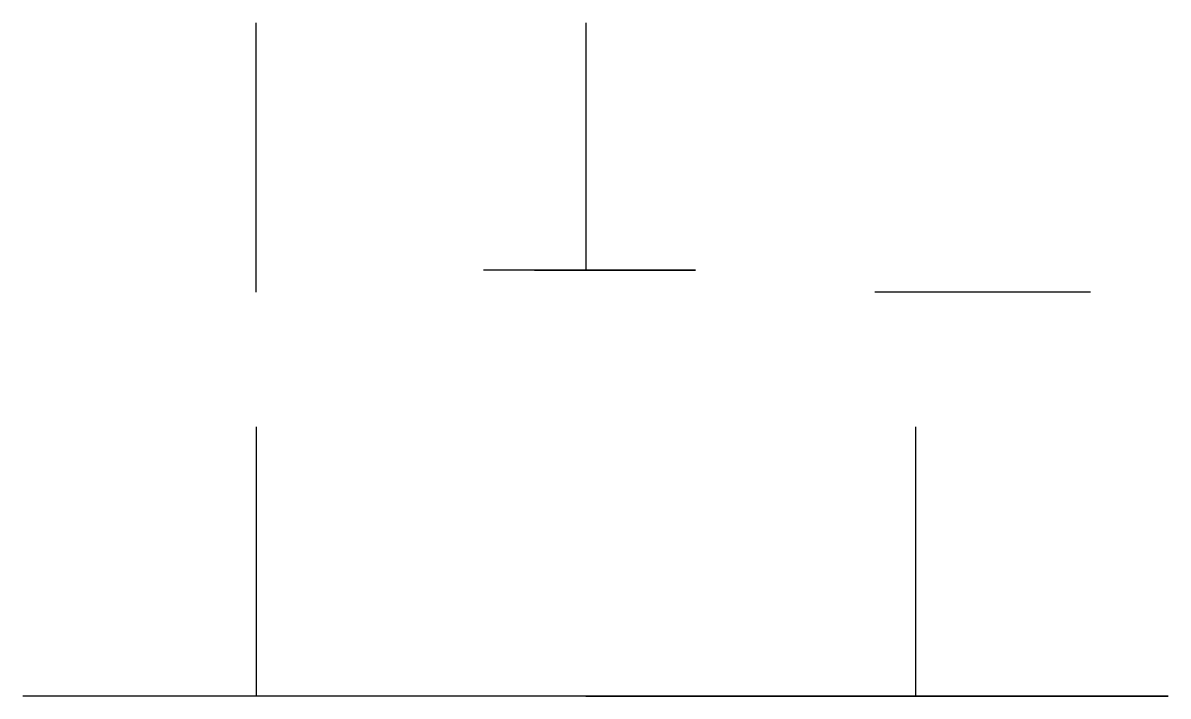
# Model space of a CAD drawing. Header units: inches. Extents: x 25.5 to 59.5, y -4.5 to 34.3.
# Drawn here: x 25.5 to 59.55, y -4.52 to 15.48 of the extents above; entities that cross this region are included whole.
import ezdxf

# ---------------------------------------------------------------- set-up
doc = ezdxf.new("R2010")
doc.units = ezdxf.units.IN
doc.header["$MEASUREMENT"] = 0

msp = doc.modelspace()

# ---------------------------------------------------------------- linework, layer by layer
for p, q in [((32.439, 7.479), (32.439, 15.479)), ((42.237, 15.479, 15.5), (42.237, 8.629, 15.5)), ((42.237, 8.629, 2.5), (42.237, 8.129, 2.5)), ((45.494, 8.129, 2.5), (39.196, 8.129, 2.5)), ((42.237, 8.129, 2.5), (45.494, 8.129, 2.5)), ((57.237, 7.479), (50.828, 7.479)), ((32.439, 3.479), (32.439, -4.521)), ((52.035, 3.479), (52.035, -4.521)), ((59.546, -4.521), (25.501, -4.521)), ((42.237, -4.521), (59.546, -4.521))]:
    msp.add_line(p, q)
for points, knots in [([(40.737, 8.129, 7.778), (40.715, 8.129, 7.672), (40.704, 8.129, 7.563), (40.707, 8.129, 7.34), (40.72, 8.129, 7.228), (40.794, 8.129, 6.907), (40.885, 8.129, 6.709), (41.143, 8.129, 6.346), (41.312, 8.129, 6.188), (41.507, 8.129, 6.065)], [-2.007146, -2.007146, -2.007146, -2.007146, -1.678632, -1.678632, -1.338047, -1.338047, -0.689906, -0.689906, 0, 0, 0, 0]), ([(40.737, 8.129, 7.778), (40.715, 8.129, 7.672), (40.704, 8.129, 7.563), (40.707, 8.129, 7.34), (40.72, 8.129, 7.228), (40.794, 8.129, 6.907), (40.885, 8.129, 6.709), (41.143, 8.129, 6.346), (41.312, 8.129, 6.188), (41.507, 8.129, 6.065)], [-2.007146, -2.007146, -2.007146, -2.007146, -1.678632, -1.678632, -1.338047, -1.338047, -0.689906, -0.689906, 0, 0, 0, 0]), ([(40.737, 8.129, 7.778), (40.715, 8.129, 7.672), (40.704, 8.129, 7.563), (40.707, 8.129, 7.34), (40.72, 8.129, 7.228), (40.794, 8.129, 6.907), (40.885, 8.129, 6.709), (41.143, 8.129, 6.346), (41.312, 8.129, 6.188), (41.507, 8.129, 6.065)], [-2.007146, -2.007146, -2.007146, -2.007146, -1.678632, -1.678632, -1.338047, -1.338047, -0.689906, -0.689906, 0, 0, 0, 0]), ([(40.737, 8.129, 7.778), (40.715, 8.129, 7.672), (40.704, 8.129, 7.563), (40.707, 8.129, 7.34), (40.72, 8.129, 7.228), (40.794, 8.129, 6.907), (40.885, 8.129, 6.709), (41.143, 8.129, 6.346), (41.312, 8.129, 6.188), (41.507, 8.129, 6.065)], [-2.007146, -2.007146, -2.007146, -2.007146, -1.678632, -1.678632, -1.338047, -1.338047, -0.689906, -0.689906, 0, 0, 0, 0]), ([(40.737, 8.129, 7.778), (40.715, 8.129, 7.672), (40.704, 8.129, 7.563), (40.707, 8.129, 7.34), (40.72, 8.129, 7.228), (40.794, 8.129, 6.907), (40.885, 8.129, 6.709), (41.143, 8.129, 6.346), (41.312, 8.129, 6.188), (41.507, 8.129, 6.065)], [-2.007146, -2.007146, -2.007146, -2.007146, -1.678632, -1.678632, -1.338047, -1.338047, -0.689906, -0.689906, 0, 0, 0, 0]), ([(40.737, 8.129, 7.778), (40.715, 8.129, 7.672), (40.704, 8.129, 7.563), (40.707, 8.129, 7.34), (40.72, 8.129, 7.228), (40.794, 8.129, 6.907), (40.885, 8.129, 6.709), (41.143, 8.129, 6.346), (41.312, 8.129, 6.188), (41.507, 8.129, 6.065)], [-2.007146, -2.007146, -2.007146, -2.007146, -1.678632, -1.678632, -1.338047, -1.338047, -0.689906, -0.689906, 0, 0, 0, 0]), ([(40.737, 8.129, 7.778), (40.715, 8.129, 7.672), (40.704, 8.129, 7.563), (40.707, 8.129, 7.34), (40.72, 8.129, 7.228), (40.794, 8.129, 6.907), (40.885, 8.129, 6.709), (41.143, 8.129, 6.346), (41.312, 8.129, 6.188), (41.507, 8.129, 6.065)], [-2.007146, -2.007146, -2.007146, -2.007146, -1.678632, -1.678632, -1.338047, -1.338047, -0.689906, -0.689906, 0, 0, 0, 0]), ([(40.737, 8.129, 7.778), (40.715, 8.129, 7.672), (40.704, 8.129, 7.563), (40.707, 8.129, 7.34), (40.72, 8.129, 7.228), (40.794, 8.129, 6.907), (40.885, 8.129, 6.709), (41.143, 8.129, 6.346), (41.312, 8.129, 6.188), (41.507, 8.129, 6.065)], [-2.007146, -2.007146, -2.007146, -2.007146, -1.678632, -1.678632, -1.338047, -1.338047, -0.689906, -0.689906, 0, 0, 0, 0]), ([(40.737, 8.129, 7.778), (40.715, 8.129, 7.672), (40.704, 8.129, 7.563), (40.707, 8.129, 7.34), (40.72, 8.129, 7.228), (40.794, 8.129, 6.907), (40.885, 8.129, 6.709), (41.143, 8.129, 6.346), (41.312, 8.129, 6.188), (41.507, 8.129, 6.065)], [-2.007146, -2.007146, -2.007146, -2.007146, -1.678632, -1.678632, -1.338047, -1.338047, -0.689906, -0.689906, 0, 0, 0, 0]), ([(40.737, 8.129, 7.778), (40.715, 8.129, 7.672), (40.704, 8.129, 7.563), (40.707, 8.129, 7.34), (40.72, 8.129, 7.228), (40.794, 8.129, 6.907), (40.885, 8.129, 6.709), (41.143, 8.129, 6.346), (41.312, 8.129, 6.188), (41.507, 8.129, 6.065)], [-2.007146, -2.007146, -2.007146, -2.007146, -1.678632, -1.678632, -1.338047, -1.338047, -0.689906, -0.689906, 0, 0, 0, 0]), ([(40.737, 8.129, 7.778), (40.715, 8.129, 7.672), (40.704, 8.129, 7.563), (40.707, 8.129, 7.34), (40.72, 8.129, 7.228), (40.794, 8.129, 6.907), (40.885, 8.129, 6.709), (41.143, 8.129, 6.346), (41.312, 8.129, 6.188), (41.507, 8.129, 6.065)], [-2.007146, -2.007146, -2.007146, -2.007146, -1.678632, -1.678632, -1.338047, -1.338047, -0.689906, -0.689906, 0, 0, 0, 0]), ([(40.737, 8.129, 7.778), (40.715, 8.129, 7.672), (40.704, 8.129, 7.563), (40.707, 8.129, 7.34), (40.72, 8.129, 7.228), (40.794, 8.129, 6.907), (40.885, 8.129, 6.709), (41.143, 8.129, 6.346), (41.312, 8.129, 6.188), (41.507, 8.129, 6.065)], [-2.007146, -2.007146, -2.007146, -2.007146, -1.678632, -1.678632, -1.338047, -1.338047, -0.689906, -0.689906, 0, 0, 0, 0]), ([(40.737, 8.129, 7.778), (40.715, 8.129, 7.672), (40.704, 8.129, 7.563), (40.707, 8.129, 7.34), (40.72, 8.129, 7.228), (40.794, 8.129, 6.907), (40.885, 8.129, 6.709), (41.143, 8.129, 6.346), (41.312, 8.129, 6.188), (41.507, 8.129, 6.065)], [-2.007146, -2.007146, -2.007146, -2.007146, -1.678632, -1.678632, -1.338047, -1.338047, -0.689906, -0.689906, 0, 0, 0, 0]), ([(40.737, 8.129, 7.778), (40.715, 8.129, 7.672), (40.704, 8.129, 7.563), (40.707, 8.129, 7.34), (40.72, 8.129, 7.228), (40.794, 8.129, 6.907), (40.885, 8.129, 6.709), (41.143, 8.129, 6.346), (41.312, 8.129, 6.188), (41.507, 8.129, 6.065)], [-2.007146, -2.007146, -2.007146, -2.007146, -1.678632, -1.678632, -1.338047, -1.338047, -0.689906, -0.689906, 0, 0, 0, 0]), ([(40.737, 8.129, 7.778), (40.715, 8.129, 7.672), (40.704, 8.129, 7.563), (40.707, 8.129, 7.34), (40.72, 8.129, 7.228), (40.794, 8.129, 6.907), (40.885, 8.129, 6.709), (41.143, 8.129, 6.346), (41.312, 8.129, 6.188), (41.507, 8.129, 6.065)], [-2.007146, -2.007146, -2.007146, -2.007146, -1.678632, -1.678632, -1.338047, -1.338047, -0.689906, -0.689906, 0, 0, 0, 0]), ([(40.737, 8.129, 7.778), (40.715, 8.129, 7.672), (40.704, 8.129, 7.563), (40.707, 8.129, 7.34), (40.72, 8.129, 7.228), (40.794, 8.129, 6.907), (40.885, 8.129, 6.709), (41.143, 8.129, 6.346), (41.312, 8.129, 6.188), (41.507, 8.129, 6.065)], [-2.007146, -2.007146, -2.007146, -2.007146, -1.678632, -1.678632, -1.338047, -1.338047, -0.689906, -0.689906, 0, 0, 0, 0]), ([(40.737, 8.129, 7.778), (40.715, 8.129, 7.672), (40.704, 8.129, 7.563), (40.707, 8.129, 7.34), (40.72, 8.129, 7.228), (40.794, 8.129, 6.907), (40.885, 8.129, 6.709), (41.143, 8.129, 6.346), (41.312, 8.129, 6.188), (41.507, 8.129, 6.065)], [-2.007146, -2.007146, -2.007146, -2.007146, -1.678632, -1.678632, -1.338047, -1.338047, -0.689906, -0.689906, 0, 0, 0, 0]), ([(40.737, 8.129, 7.778), (40.715, 8.129, 7.672), (40.704, 8.129, 7.563), (40.707, 8.129, 7.34), (40.72, 8.129, 7.228), (40.794, 8.129, 6.907), (40.885, 8.129, 6.709), (41.143, 8.129, 6.346), (41.312, 8.129, 6.188), (41.507, 8.129, 6.065)], [-2.007146, -2.007146, -2.007146, -2.007146, -1.678632, -1.678632, -1.338047, -1.338047, -0.689906, -0.689906, 0, 0, 0, 0]), ([(40.737, 8.129, 7.778), (40.715, 8.129, 7.672), (40.704, 8.129, 7.563), (40.707, 8.129, 7.34), (40.72, 8.129, 7.228), (40.794, 8.129, 6.907), (40.885, 8.129, 6.709), (41.143, 8.129, 6.346), (41.312, 8.129, 6.188), (41.507, 8.129, 6.065)], [-2.007146, -2.007146, -2.007146, -2.007146, -1.678632, -1.678632, -1.338047, -1.338047, -0.689906, -0.689906, 0, 0, 0, 0]), ([(40.737, 8.129, 7.778), (40.715, 8.129, 7.672), (40.704, 8.129, 7.563), (40.707, 8.129, 7.34), (40.72, 8.129, 7.228), (40.794, 8.129, 6.907), (40.885, 8.129, 6.709), (41.143, 8.129, 6.346), (41.312, 8.129, 6.188), (41.507, 8.129, 6.065)], [-2.007146, -2.007146, -2.007146, -2.007146, -1.678632, -1.678632, -1.338047, -1.338047, -0.689906, -0.689906, 0, 0, 0, 0]), ([(40.737, 8.129, 7.778), (40.715, 8.129, 7.672), (40.704, 8.129, 7.563), (40.707, 8.129, 7.34), (40.72, 8.129, 7.228), (40.794, 8.129, 6.907), (40.885, 8.129, 6.709), (41.143, 8.129, 6.346), (41.312, 8.129, 6.188), (41.507, 8.129, 6.065)], [-2.007146, -2.007146, -2.007146, -2.007146, -1.678632, -1.678632, -1.338047, -1.338047, -0.689906, -0.689906, 0, 0, 0, 0]), ([(40.737, 8.129, 7.778), (40.715, 8.129, 7.672), (40.704, 8.129, 7.563), (40.707, 8.129, 7.34), (40.72, 8.129, 7.228), (40.794, 8.129, 6.907), (40.885, 8.129, 6.709), (41.143, 8.129, 6.346), (41.312, 8.129, 6.188), (41.507, 8.129, 6.065)], [-2.007146, -2.007146, -2.007146, -2.007146, -1.678632, -1.678632, -1.338047, -1.338047, -0.689906, -0.689906, 0, 0, 0, 0]), ([(40.737, 8.129, 7.778), (40.715, 8.129, 7.672), (40.704, 8.129, 7.563), (40.707, 8.129, 7.34), (40.72, 8.129, 7.228), (40.794, 8.129, 6.907), (40.885, 8.129, 6.709), (41.143, 8.129, 6.346), (41.312, 8.129, 6.188), (41.507, 8.129, 6.065)], [-2.007146, -2.007146, -2.007146, -2.007146, -1.678632, -1.678632, -1.338047, -1.338047, -0.689906, -0.689906, 0, 0, 0, 0]), ([(40.737, 8.129, 7.778), (40.715, 8.129, 7.672), (40.704, 8.129, 7.563), (40.707, 8.129, 7.34), (40.72, 8.129, 7.228), (40.794, 8.129, 6.907), (40.885, 8.129, 6.709), (41.143, 8.129, 6.346), (41.312, 8.129, 6.188), (41.507, 8.129, 6.065)], [-2.007146, -2.007146, -2.007146, -2.007146, -1.678632, -1.678632, -1.338047, -1.338047, -0.689906, -0.689906, 0, 0, 0, 0]), ([(40.737, 8.129, 7.778), (40.715, 8.129, 7.672), (40.704, 8.129, 7.563), (40.707, 8.129, 7.34), (40.72, 8.129, 7.228), (40.794, 8.129, 6.907), (40.885, 8.129, 6.709), (41.143, 8.129, 6.346), (41.312, 8.129, 6.188), (41.507, 8.129, 6.065)], [-2.007146, -2.007146, -2.007146, -2.007146, -1.678632, -1.678632, -1.338047, -1.338047, -0.689906, -0.689906, 0, 0, 0, 0]), ([(40.737, 8.129, 7.778), (40.715, 8.129, 7.672), (40.704, 8.129, 7.563), (40.707, 8.129, 7.34), (40.72, 8.129, 7.228), (40.794, 8.129, 6.907), (40.885, 8.129, 6.709), (41.143, 8.129, 6.346), (41.312, 8.129, 6.188), (41.507, 8.129, 6.065)], [-2.007146, -2.007146, -2.007146, -2.007146, -1.678632, -1.678632, -1.338047, -1.338047, -0.689906, -0.689906, 0, 0, 0, 0]), ([(40.737, 8.129, 7.778), (40.715, 8.129, 7.672), (40.704, 8.129, 7.563), (40.707, 8.129, 7.34), (40.72, 8.129, 7.228), (40.794, 8.129, 6.907), (40.885, 8.129, 6.709), (41.143, 8.129, 6.346), (41.312, 8.129, 6.188), (41.507, 8.129, 6.065)], [-2.007146, -2.007146, -2.007146, -2.007146, -1.678632, -1.678632, -1.338047, -1.338047, -0.689906, -0.689906, 0, 0, 0, 0]), ([(40.737, 8.129, 7.778), (40.715, 8.129, 7.672), (40.704, 8.129, 7.563), (40.707, 8.129, 7.34), (40.72, 8.129, 7.228), (40.794, 8.129, 6.907), (40.885, 8.129, 6.709), (41.143, 8.129, 6.346), (41.312, 8.129, 6.188), (41.507, 8.129, 6.065)], [-2.007146, -2.007146, -2.007146, -2.007146, -1.678632, -1.678632, -1.338047, -1.338047, -0.689906, -0.689906, 0, 0, 0, 0]), ([(40.737, 8.129, 7.778), (40.715, 8.129, 7.672), (40.704, 8.129, 7.563), (40.707, 8.129, 7.34), (40.72, 8.129, 7.228), (40.794, 8.129, 6.907), (40.885, 8.129, 6.709), (41.143, 8.129, 6.346), (41.312, 8.129, 6.188), (41.507, 8.129, 6.065)], [-2.007146, -2.007146, -2.007146, -2.007146, -1.678632, -1.678632, -1.338047, -1.338047, -0.689906, -0.689906, 0, 0, 0, 0]), ([(40.737, 8.129, 7.778), (40.715, 8.129, 7.672), (40.704, 8.129, 7.563), (40.707, 8.129, 7.34), (40.72, 8.129, 7.228), (40.794, 8.129, 6.907), (40.885, 8.129, 6.709), (41.143, 8.129, 6.346), (41.312, 8.129, 6.188), (41.507, 8.129, 6.065)], [-2.007146, -2.007146, -2.007146, -2.007146, -1.678632, -1.678632, -1.338047, -1.338047, -0.689906, -0.689906, 0, 0, 0, 0]), ([(40.737, 8.129, 7.778), (40.715, 8.129, 7.672), (40.704, 8.129, 7.563), (40.707, 8.129, 7.34), (40.72, 8.129, 7.228), (40.794, 8.129, 6.907), (40.885, 8.129, 6.709), (41.143, 8.129, 6.346), (41.312, 8.129, 6.188), (41.507, 8.129, 6.065)], [-2.007146, -2.007146, -2.007146, -2.007146, -1.678632, -1.678632, -1.338047, -1.338047, -0.689906, -0.689906, 0, 0, 0, 0]), ([(40.737, 8.129, 7.778), (40.715, 8.129, 7.672), (40.704, 8.129, 7.563), (40.707, 8.129, 7.34), (40.72, 8.129, 7.228), (40.794, 8.129, 6.907), (40.885, 8.129, 6.709), (41.143, 8.129, 6.346), (41.312, 8.129, 6.188), (41.507, 8.129, 6.065)], [-2.007146, -2.007146, -2.007146, -2.007146, -1.678632, -1.678632, -1.338047, -1.338047, -0.689906, -0.689906, 0, 0, 0, 0]), ([(40.737, 8.129, 7.778), (40.715, 8.129, 7.672), (40.704, 8.129, 7.563), (40.707, 8.129, 7.34), (40.72, 8.129, 7.228), (40.794, 8.129, 6.907), (40.885, 8.129, 6.709), (41.143, 8.129, 6.346), (41.312, 8.129, 6.188), (41.507, 8.129, 6.065)], [-2.007146, -2.007146, -2.007146, -2.007146, -1.678632, -1.678632, -1.338047, -1.338047, -0.689906, -0.689906, 0, 0, 0, 0]), ([(40.737, 8.129, 7.778), (40.715, 8.129, 7.672), (40.704, 8.129, 7.563), (40.707, 8.129, 7.34), (40.72, 8.129, 7.228), (40.794, 8.129, 6.907), (40.885, 8.129, 6.709), (41.143, 8.129, 6.346), (41.312, 8.129, 6.188), (41.507, 8.129, 6.065)], [-2.007146, -2.007146, -2.007146, -2.007146, -1.678632, -1.678632, -1.338047, -1.338047, -0.689906, -0.689906, 0, 0, 0, 0]), ([(40.737, 8.129, 7.778), (40.715, 8.129, 7.672), (40.704, 8.129, 7.563), (40.707, 8.129, 7.34), (40.72, 8.129, 7.228), (40.794, 8.129, 6.907), (40.885, 8.129, 6.709), (41.143, 8.129, 6.346), (41.312, 8.129, 6.188), (41.507, 8.129, 6.065)], [-2.007146, -2.007146, -2.007146, -2.007146, -1.678632, -1.678632, -1.338047, -1.338047, -0.689906, -0.689906, 0, 0, 0, 0]), ([(40.737, 8.129, 7.778), (40.715, 8.129, 7.672), (40.704, 8.129, 7.563), (40.707, 8.129, 7.34), (40.72, 8.129, 7.228), (40.794, 8.129, 6.907), (40.885, 8.129, 6.709), (41.143, 8.129, 6.346), (41.312, 8.129, 6.188), (41.507, 8.129, 6.065)], [-2.007146, -2.007146, -2.007146, -2.007146, -1.678632, -1.678632, -1.338047, -1.338047, -0.689906, -0.689906, 0, 0, 0, 0]), ([(40.737, 8.129, 7.778), (40.715, 8.129, 7.672), (40.704, 8.129, 7.563), (40.707, 8.129, 7.34), (40.72, 8.129, 7.228), (40.794, 8.129, 6.907), (40.885, 8.129, 6.709), (41.143, 8.129, 6.346), (41.312, 8.129, 6.188), (41.507, 8.129, 6.065)], [-2.007146, -2.007146, -2.007146, -2.007146, -1.678632, -1.678632, -1.338047, -1.338047, -0.689906, -0.689906, 0, 0, 0, 0]), ([(40.737, 8.129, 7.778), (40.715, 8.129, 7.672), (40.704, 8.129, 7.563), (40.707, 8.129, 7.34), (40.72, 8.129, 7.228), (40.794, 8.129, 6.907), (40.885, 8.129, 6.709), (41.143, 8.129, 6.346), (41.312, 8.129, 6.188), (41.507, 8.129, 6.065)], [-2.007146, -2.007146, -2.007146, -2.007146, -1.678632, -1.678632, -1.338047, -1.338047, -0.689906, -0.689906, 0, 0, 0, 0]), ([(40.737, 8.129, 7.778), (40.715, 8.129, 7.672), (40.704, 8.129, 7.563), (40.707, 8.129, 7.34), (40.72, 8.129, 7.228), (40.794, 8.129, 6.907), (40.885, 8.129, 6.709), (41.143, 8.129, 6.346), (41.312, 8.129, 6.188), (41.507, 8.129, 6.065)], [-2.007146, -2.007146, -2.007146, -2.007146, -1.678632, -1.678632, -1.338047, -1.338047, -0.689906, -0.689906, 0, 0, 0, 0]), ([(40.737, 8.129, 7.778), (40.715, 8.129, 7.672), (40.704, 8.129, 7.563), (40.707, 8.129, 7.34), (40.72, 8.129, 7.228), (40.794, 8.129, 6.907), (40.885, 8.129, 6.709), (41.143, 8.129, 6.346), (41.312, 8.129, 6.188), (41.507, 8.129, 6.065)], [-2.007146, -2.007146, -2.007146, -2.007146, -1.678632, -1.678632, -1.338047, -1.338047, -0.689906, -0.689906, 0, 0, 0, 0]), ([(40.737, 8.129, 7.778), (40.715, 8.129, 7.672), (40.704, 8.129, 7.563), (40.707, 8.129, 7.34), (40.72, 8.129, 7.228), (40.794, 8.129, 6.907), (40.885, 8.129, 6.709), (41.143, 8.129, 6.346), (41.312, 8.129, 6.188), (41.507, 8.129, 6.065)], [-2.007146, -2.007146, -2.007146, -2.007146, -1.678632, -1.678632, -1.338047, -1.338047, -0.689906, -0.689906, 0, 0, 0, 0]), ([(40.737, 8.129, 7.778), (40.715, 8.129, 7.672), (40.704, 8.129, 7.563), (40.707, 8.129, 7.34), (40.72, 8.129, 7.228), (40.794, 8.129, 6.907), (40.885, 8.129, 6.709), (41.143, 8.129, 6.346), (41.312, 8.129, 6.188), (41.507, 8.129, 6.065)], [-2.007146, -2.007146, -2.007146, -2.007146, -1.678632, -1.678632, -1.338047, -1.338047, -0.689906, -0.689906, 0, 0, 0, 0]), ([(40.737, 8.129, 7.778), (40.715, 8.129, 7.672), (40.704, 8.129, 7.563), (40.707, 8.129, 7.34), (40.72, 8.129, 7.228), (40.794, 8.129, 6.907), (40.885, 8.129, 6.709), (41.143, 8.129, 6.346), (41.312, 8.129, 6.188), (41.507, 8.129, 6.065)], [-2.007146, -2.007146, -2.007146, -2.007146, -1.678632, -1.678632, -1.338047, -1.338047, -0.689906, -0.689906, 0, 0, 0, 0]), ([(40.737, 8.129, 7.778), (40.715, 8.129, 7.672), (40.704, 8.129, 7.563), (40.707, 8.129, 7.34), (40.72, 8.129, 7.228), (40.794, 8.129, 6.907), (40.885, 8.129, 6.709), (41.143, 8.129, 6.346), (41.312, 8.129, 6.188), (41.507, 8.129, 6.065)], [-2.007146, -2.007146, -2.007146, -2.007146, -1.678632, -1.678632, -1.338047, -1.338047, -0.689906, -0.689906, 0, 0, 0, 0]), ([(40.737, 8.129, 7.778), (40.715, 8.129, 7.672), (40.704, 8.129, 7.563), (40.707, 8.129, 7.34), (40.72, 8.129, 7.228), (40.794, 8.129, 6.907), (40.885, 8.129, 6.709), (41.143, 8.129, 6.346), (41.312, 8.129, 6.188), (41.507, 8.129, 6.065)], [-2.007146, -2.007146, -2.007146, -2.007146, -1.678632, -1.678632, -1.338047, -1.338047, -0.689906, -0.689906, 0, 0, 0, 0]), ([(40.737, 8.129, 7.778), (40.715, 8.129, 7.672), (40.704, 8.129, 7.563), (40.707, 8.129, 7.34), (40.72, 8.129, 7.228), (40.794, 8.129, 6.907), (40.885, 8.129, 6.709), (41.143, 8.129, 6.346), (41.312, 8.129, 6.188), (41.507, 8.129, 6.065)], [-2.007146, -2.007146, -2.007146, -2.007146, -1.678632, -1.678632, -1.338047, -1.338047, -0.689906, -0.689906, 0, 0, 0, 0]), ([(40.737, 8.129, 7.778), (40.715, 8.129, 7.672), (40.704, 8.129, 7.563), (40.707, 8.129, 7.34), (40.72, 8.129, 7.228), (40.794, 8.129, 6.907), (40.885, 8.129, 6.709), (41.143, 8.129, 6.346), (41.312, 8.129, 6.188), (41.507, 8.129, 6.065)], [-2.007146, -2.007146, -2.007146, -2.007146, -1.678632, -1.678632, -1.338047, -1.338047, -0.689906, -0.689906, 0, 0, 0, 0]), ([(40.737, 8.129, 7.778), (40.715, 8.129, 7.672), (40.704, 8.129, 7.563), (40.707, 8.129, 7.34), (40.72, 8.129, 7.228), (40.794, 8.129, 6.907), (40.885, 8.129, 6.709), (41.143, 8.129, 6.346), (41.312, 8.129, 6.188), (41.507, 8.129, 6.065)], [-2.007146, -2.007146, -2.007146, -2.007146, -1.678632, -1.678632, -1.338047, -1.338047, -0.689906, -0.689906, 0, 0, 0, 0]), ([(40.737, 8.129, 7.778), (40.715, 8.129, 7.672), (40.704, 8.129, 7.563), (40.707, 8.129, 7.34), (40.72, 8.129, 7.228), (40.794, 8.129, 6.907), (40.885, 8.129, 6.709), (41.143, 8.129, 6.346), (41.312, 8.129, 6.188), (41.507, 8.129, 6.065)], [-2.007146, -2.007146, -2.007146, -2.007146, -1.678632, -1.678632, -1.338047, -1.338047, -0.689906, -0.689906, 0, 0, 0, 0]), ([(40.737, 8.129, 7.778), (40.715, 8.129, 7.672), (40.704, 8.129, 7.563), (40.707, 8.129, 7.34), (40.72, 8.129, 7.228), (40.794, 8.129, 6.907), (40.885, 8.129, 6.709), (41.143, 8.129, 6.346), (41.312, 8.129, 6.188), (41.507, 8.129, 6.065)], [-2.007146, -2.007146, -2.007146, -2.007146, -1.678632, -1.678632, -1.338047, -1.338047, -0.689906, -0.689906, 0, 0, 0, 0]), ([(40.737, 8.129, 7.778), (40.715, 8.129, 7.672), (40.704, 8.129, 7.563), (40.707, 8.129, 7.34), (40.72, 8.129, 7.228), (40.794, 8.129, 6.907), (40.885, 8.129, 6.709), (41.143, 8.129, 6.346), (41.312, 8.129, 6.188), (41.507, 8.129, 6.065)], [-2.007146, -2.007146, -2.007146, -2.007146, -1.678632, -1.678632, -1.338047, -1.338047, -0.689906, -0.689906, 0, 0, 0, 0]), ([(40.737, 8.129, 7.778), (40.715, 8.129, 7.672), (40.704, 8.129, 7.563), (40.707, 8.129, 7.34), (40.72, 8.129, 7.228), (40.794, 8.129, 6.907), (40.885, 8.129, 6.709), (41.143, 8.129, 6.346), (41.312, 8.129, 6.188), (41.507, 8.129, 6.065)], [-2.007146, -2.007146, -2.007146, -2.007146, -1.678632, -1.678632, -1.338047, -1.338047, -0.689906, -0.689906, 0, 0, 0, 0]), ([(40.737, 8.129, 7.778), (40.715, 8.129, 7.672), (40.704, 8.129, 7.563), (40.707, 8.129, 7.34), (40.72, 8.129, 7.228), (40.794, 8.129, 6.907), (40.885, 8.129, 6.709), (41.143, 8.129, 6.346), (41.312, 8.129, 6.188), (41.507, 8.129, 6.065)], [-2.007146, -2.007146, -2.007146, -2.007146, -1.678632, -1.678632, -1.338047, -1.338047, -0.689906, -0.689906, 0, 0, 0, 0]), ([(40.737, 8.129, 7.778), (40.715, 8.129, 7.672), (40.704, 8.129, 7.563), (40.707, 8.129, 7.34), (40.72, 8.129, 7.228), (40.794, 8.129, 6.907), (40.885, 8.129, 6.709), (41.143, 8.129, 6.346), (41.312, 8.129, 6.188), (41.507, 8.129, 6.065)], [-2.007146, -2.007146, -2.007146, -2.007146, -1.678632, -1.678632, -1.338047, -1.338047, -0.689906, -0.689906, 0, 0, 0, 0]), ([(40.737, 8.129, 7.778), (40.715, 8.129, 7.672), (40.704, 8.129, 7.563), (40.707, 8.129, 7.34), (40.72, 8.129, 7.228), (40.794, 8.129, 6.907), (40.885, 8.129, 6.709), (41.143, 8.129, 6.346), (41.312, 8.129, 6.188), (41.507, 8.129, 6.065)], [-2.007146, -2.007146, -2.007146, -2.007146, -1.678632, -1.678632, -1.338047, -1.338047, -0.689906, -0.689906, 0, 0, 0, 0]), ([(40.737, 8.129, 7.778), (40.715, 8.129, 7.672), (40.704, 8.129, 7.563), (40.707, 8.129, 7.34), (40.72, 8.129, 7.228), (40.794, 8.129, 6.907), (40.885, 8.129, 6.709), (41.143, 8.129, 6.346), (41.312, 8.129, 6.188), (41.507, 8.129, 6.065)], [-2.007146, -2.007146, -2.007146, -2.007146, -1.678632, -1.678632, -1.338047, -1.338047, -0.689906, -0.689906, 0, 0, 0, 0]), ([(40.737, 8.129, 7.778), (40.715, 8.129, 7.672), (40.704, 8.129, 7.563), (40.707, 8.129, 7.34), (40.72, 8.129, 7.228), (40.794, 8.129, 6.907), (40.885, 8.129, 6.709), (41.143, 8.129, 6.346), (41.312, 8.129, 6.188), (41.507, 8.129, 6.065)], [-2.007146, -2.007146, -2.007146, -2.007146, -1.678632, -1.678632, -1.338047, -1.338047, -0.689906, -0.689906, 0, 0, 0, 0]), ([(40.737, 8.129, 7.778), (40.715, 8.129, 7.672), (40.704, 8.129, 7.563), (40.707, 8.129, 7.34), (40.72, 8.129, 7.228), (40.794, 8.129, 6.907), (40.885, 8.129, 6.709), (41.143, 8.129, 6.346), (41.312, 8.129, 6.188), (41.507, 8.129, 6.065)], [-2.007146, -2.007146, -2.007146, -2.007146, -1.678632, -1.678632, -1.338047, -1.338047, -0.689906, -0.689906, 0, 0, 0, 0]), ([(40.737, 8.129, 7.778), (40.715, 8.129, 7.672), (40.704, 8.129, 7.563), (40.707, 8.129, 7.34), (40.72, 8.129, 7.228), (40.794, 8.129, 6.907), (40.885, 8.129, 6.709), (41.143, 8.129, 6.346), (41.312, 8.129, 6.188), (41.507, 8.129, 6.065)], [-2.007146, -2.007146, -2.007146, -2.007146, -1.678632, -1.678632, -1.338047, -1.338047, -0.689906, -0.689906, 0, 0, 0, 0]), ([(40.737, 8.129, 7.778), (40.715, 8.129, 7.672), (40.704, 8.129, 7.563), (40.707, 8.129, 7.34), (40.72, 8.129, 7.228), (40.794, 8.129, 6.907), (40.885, 8.129, 6.709), (41.143, 8.129, 6.346), (41.312, 8.129, 6.188), (41.507, 8.129, 6.065)], [-2.007146, -2.007146, -2.007146, -2.007146, -1.678632, -1.678632, -1.338047, -1.338047, -0.689906, -0.689906, 0, 0, 0, 0]), ([(40.737, 8.129, 7.778), (40.715, 8.129, 7.672), (40.704, 8.129, 7.563), (40.707, 8.129, 7.34), (40.72, 8.129, 7.228), (40.794, 8.129, 6.907), (40.885, 8.129, 6.709), (41.143, 8.129, 6.346), (41.312, 8.129, 6.188), (41.507, 8.129, 6.065)], [-2.007146, -2.007146, -2.007146, -2.007146, -1.678632, -1.678632, -1.338047, -1.338047, -0.689906, -0.689906, 0, 0, 0, 0]), ([(40.737, 8.129, 7.778), (40.715, 8.129, 7.672), (40.704, 8.129, 7.563), (40.707, 8.129, 7.34), (40.72, 8.129, 7.228), (40.794, 8.129, 6.907), (40.885, 8.129, 6.709), (41.143, 8.129, 6.346), (41.312, 8.129, 6.188), (41.507, 8.129, 6.065)], [-2.007146, -2.007146, -2.007146, -2.007146, -1.678632, -1.678632, -1.338047, -1.338047, -0.689906, -0.689906, 0, 0, 0, 0]), ([(40.737, 8.129, 7.778), (40.715, 8.129, 7.672), (40.704, 8.129, 7.563), (40.707, 8.129, 7.34), (40.72, 8.129, 7.228), (40.794, 8.129, 6.907), (40.885, 8.129, 6.709), (41.143, 8.129, 6.346), (41.312, 8.129, 6.188), (41.507, 8.129, 6.065)], [-2.007146, -2.007146, -2.007146, -2.007146, -1.678632, -1.678632, -1.338047, -1.338047, -0.689906, -0.689906, 0, 0, 0, 0]), ([(41.507, 8.129, 6.065), (41.632, 8.129, 6.032), (41.761, 8.129, 6.013), (42.017, 8.129, 6.004), (42.143, 8.129, 6.013), (42.476, 8.129, 6.074), (42.676, 8.129, 6.152), (43.023, 8.129, 6.374), (43.169, 8.129, 6.512), (43.283, 8.129, 6.675)], [-1.998131, -1.998131, -1.998131, -1.998131, -1.609512, -1.609512, -1.233373, -1.233373, -0.595884, -0.595884, 0, 0, 0, 0]), ([(41.507, 8.129, 6.065), (41.632, 8.129, 6.032), (41.761, 8.129, 6.013), (42.017, 8.129, 6.004), (42.143, 8.129, 6.013), (42.476, 8.129, 6.074), (42.676, 8.129, 6.152), (43.023, 8.129, 6.374), (43.169, 8.129, 6.512), (43.283, 8.129, 6.675)], [-1.998131, -1.998131, -1.998131, -1.998131, -1.609512, -1.609512, -1.233373, -1.233373, -0.595884, -0.595884, 0, 0, 0, 0]), ([(41.507, 8.129, 6.065), (41.632, 8.129, 6.032), (41.761, 8.129, 6.013), (42.017, 8.129, 6.004), (42.143, 8.129, 6.013), (42.476, 8.129, 6.074), (42.676, 8.129, 6.152), (43.023, 8.129, 6.374), (43.169, 8.129, 6.512), (43.283, 8.129, 6.675)], [-1.998131, -1.998131, -1.998131, -1.998131, -1.609512, -1.609512, -1.233373, -1.233373, -0.595884, -0.595884, 0, 0, 0, 0]), ([(41.507, 8.129, 6.065), (41.632, 8.129, 6.032), (41.761, 8.129, 6.013), (42.017, 8.129, 6.004), (42.143, 8.129, 6.013), (42.476, 8.129, 6.074), (42.676, 8.129, 6.152), (43.023, 8.129, 6.374), (43.169, 8.129, 6.512), (43.283, 8.129, 6.675)], [-1.998131, -1.998131, -1.998131, -1.998131, -1.609512, -1.609512, -1.233373, -1.233373, -0.595884, -0.595884, 0, 0, 0, 0]), ([(41.507, 8.129, 6.065), (41.632, 8.129, 6.032), (41.761, 8.129, 6.013), (42.017, 8.129, 6.004), (42.143, 8.129, 6.013), (42.476, 8.129, 6.074), (42.676, 8.129, 6.152), (43.023, 8.129, 6.374), (43.169, 8.129, 6.512), (43.283, 8.129, 6.675)], [-1.998131, -1.998131, -1.998131, -1.998131, -1.609512, -1.609512, -1.233373, -1.233373, -0.595884, -0.595884, 0, 0, 0, 0]), ([(41.507, 8.129, 6.065), (41.632, 8.129, 6.032), (41.761, 8.129, 6.013), (42.017, 8.129, 6.004), (42.143, 8.129, 6.013), (42.476, 8.129, 6.074), (42.676, 8.129, 6.152), (43.023, 8.129, 6.374), (43.169, 8.129, 6.512), (43.283, 8.129, 6.675)], [-1.998131, -1.998131, -1.998131, -1.998131, -1.609512, -1.609512, -1.233373, -1.233373, -0.595884, -0.595884, 0, 0, 0, 0]), ([(41.507, 8.129, 6.065), (41.632, 8.129, 6.032), (41.761, 8.129, 6.013), (42.017, 8.129, 6.004), (42.143, 8.129, 6.013), (42.476, 8.129, 6.074), (42.676, 8.129, 6.152), (43.023, 8.129, 6.374), (43.169, 8.129, 6.512), (43.283, 8.129, 6.675)], [-1.998131, -1.998131, -1.998131, -1.998131, -1.609512, -1.609512, -1.233373, -1.233373, -0.595884, -0.595884, 0, 0, 0, 0]), ([(41.507, 8.129, 6.065), (41.632, 8.129, 6.032), (41.761, 8.129, 6.013), (42.017, 8.129, 6.004), (42.143, 8.129, 6.013), (42.476, 8.129, 6.074), (42.676, 8.129, 6.152), (43.023, 8.129, 6.374), (43.169, 8.129, 6.512), (43.283, 8.129, 6.675)], [-1.998131, -1.998131, -1.998131, -1.998131, -1.609512, -1.609512, -1.233373, -1.233373, -0.595884, -0.595884, 0, 0, 0, 0]), ([(41.507, 8.129, 6.065), (41.632, 8.129, 6.032), (41.761, 8.129, 6.013), (42.017, 8.129, 6.004), (42.143, 8.129, 6.013), (42.476, 8.129, 6.074), (42.676, 8.129, 6.152), (43.023, 8.129, 6.374), (43.169, 8.129, 6.512), (43.283, 8.129, 6.675)], [-1.998131, -1.998131, -1.998131, -1.998131, -1.609512, -1.609512, -1.233373, -1.233373, -0.595884, -0.595884, 0, 0, 0, 0]), ([(41.507, 8.129, 6.065), (41.632, 8.129, 6.032), (41.761, 8.129, 6.013), (42.017, 8.129, 6.004), (42.143, 8.129, 6.013), (42.476, 8.129, 6.074), (42.676, 8.129, 6.152), (43.023, 8.129, 6.374), (43.169, 8.129, 6.512), (43.283, 8.129, 6.675)], [-1.998131, -1.998131, -1.998131, -1.998131, -1.609512, -1.609512, -1.233373, -1.233373, -0.595884, -0.595884, 0, 0, 0, 0]), ([(41.507, 8.129, 6.065), (41.632, 8.129, 6.032), (41.761, 8.129, 6.013), (42.017, 8.129, 6.004), (42.143, 8.129, 6.013), (42.476, 8.129, 6.074), (42.676, 8.129, 6.152), (43.023, 8.129, 6.374), (43.169, 8.129, 6.512), (43.283, 8.129, 6.675)], [-1.998131, -1.998131, -1.998131, -1.998131, -1.609512, -1.609512, -1.233373, -1.233373, -0.595884, -0.595884, 0, 0, 0, 0]), ([(41.507, 8.129, 6.065), (41.632, 8.129, 6.032), (41.761, 8.129, 6.013), (42.017, 8.129, 6.004), (42.143, 8.129, 6.013), (42.476, 8.129, 6.074), (42.676, 8.129, 6.152), (43.023, 8.129, 6.374), (43.169, 8.129, 6.512), (43.283, 8.129, 6.675)], [-1.998131, -1.998131, -1.998131, -1.998131, -1.609512, -1.609512, -1.233373, -1.233373, -0.595884, -0.595884, 0, 0, 0, 0]), ([(41.507, 8.129, 6.065), (41.632, 8.129, 6.032), (41.761, 8.129, 6.013), (42.017, 8.129, 6.004), (42.143, 8.129, 6.013), (42.476, 8.129, 6.074), (42.676, 8.129, 6.152), (43.023, 8.129, 6.374), (43.169, 8.129, 6.512), (43.283, 8.129, 6.675)], [-1.998131, -1.998131, -1.998131, -1.998131, -1.609512, -1.609512, -1.233373, -1.233373, -0.595884, -0.595884, 0, 0, 0, 0]), ([(41.507, 8.129, 6.065), (41.632, 8.129, 6.032), (41.761, 8.129, 6.013), (42.017, 8.129, 6.004), (42.143, 8.129, 6.013), (42.476, 8.129, 6.074), (42.676, 8.129, 6.152), (43.023, 8.129, 6.374), (43.169, 8.129, 6.512), (43.283, 8.129, 6.675)], [-1.998131, -1.998131, -1.998131, -1.998131, -1.609512, -1.609512, -1.233373, -1.233373, -0.595884, -0.595884, 0, 0, 0, 0]), ([(41.507, 8.129, 6.065), (41.632, 8.129, 6.032), (41.761, 8.129, 6.013), (42.017, 8.129, 6.004), (42.143, 8.129, 6.013), (42.476, 8.129, 6.074), (42.676, 8.129, 6.152), (43.023, 8.129, 6.374), (43.169, 8.129, 6.512), (43.283, 8.129, 6.675)], [-1.998131, -1.998131, -1.998131, -1.998131, -1.609512, -1.609512, -1.233373, -1.233373, -0.595884, -0.595884, 0, 0, 0, 0]), ([(41.507, 8.129, 6.065), (41.632, 8.129, 6.032), (41.761, 8.129, 6.013), (42.017, 8.129, 6.004), (42.143, 8.129, 6.013), (42.476, 8.129, 6.074), (42.676, 8.129, 6.152), (43.023, 8.129, 6.374), (43.169, 8.129, 6.512), (43.283, 8.129, 6.675)], [-1.998131, -1.998131, -1.998131, -1.998131, -1.609512, -1.609512, -1.233373, -1.233373, -0.595884, -0.595884, 0, 0, 0, 0]), ([(41.507, 8.129, 6.065), (41.632, 8.129, 6.032), (41.761, 8.129, 6.013), (42.017, 8.129, 6.004), (42.143, 8.129, 6.013), (42.476, 8.129, 6.074), (42.676, 8.129, 6.152), (43.023, 8.129, 6.374), (43.169, 8.129, 6.512), (43.283, 8.129, 6.675)], [-1.998131, -1.998131, -1.998131, -1.998131, -1.609512, -1.609512, -1.233373, -1.233373, -0.595884, -0.595884, 0, 0, 0, 0]), ([(41.507, 8.129, 6.065), (41.632, 8.129, 6.032), (41.761, 8.129, 6.013), (42.017, 8.129, 6.004), (42.143, 8.129, 6.013), (42.476, 8.129, 6.074), (42.676, 8.129, 6.152), (43.023, 8.129, 6.374), (43.169, 8.129, 6.512), (43.283, 8.129, 6.675)], [-1.998131, -1.998131, -1.998131, -1.998131, -1.609512, -1.609512, -1.233373, -1.233373, -0.595884, -0.595884, 0, 0, 0, 0]), ([(41.507, 8.129, 6.065), (41.632, 8.129, 6.032), (41.761, 8.129, 6.013), (42.017, 8.129, 6.004), (42.143, 8.129, 6.013), (42.476, 8.129, 6.074), (42.676, 8.129, 6.152), (43.023, 8.129, 6.374), (43.169, 8.129, 6.512), (43.283, 8.129, 6.675)], [-1.998131, -1.998131, -1.998131, -1.998131, -1.609512, -1.609512, -1.233373, -1.233373, -0.595884, -0.595884, 0, 0, 0, 0]), ([(41.507, 8.129, 6.065), (41.632, 8.129, 6.032), (41.761, 8.129, 6.013), (42.017, 8.129, 6.004), (42.143, 8.129, 6.013), (42.476, 8.129, 6.074), (42.676, 8.129, 6.152), (43.023, 8.129, 6.374), (43.169, 8.129, 6.512), (43.283, 8.129, 6.675)], [-1.998131, -1.998131, -1.998131, -1.998131, -1.609512, -1.609512, -1.233373, -1.233373, -0.595884, -0.595884, 0, 0, 0, 0]), ([(41.507, 8.129, 6.065), (41.632, 8.129, 6.032), (41.761, 8.129, 6.013), (42.017, 8.129, 6.004), (42.143, 8.129, 6.013), (42.476, 8.129, 6.074), (42.676, 8.129, 6.152), (43.023, 8.129, 6.374), (43.169, 8.129, 6.512), (43.283, 8.129, 6.675)], [-1.998131, -1.998131, -1.998131, -1.998131, -1.609512, -1.609512, -1.233373, -1.233373, -0.595884, -0.595884, 0, 0, 0, 0]), ([(41.507, 8.129, 6.065), (41.632, 8.129, 6.032), (41.761, 8.129, 6.013), (42.017, 8.129, 6.004), (42.143, 8.129, 6.013), (42.476, 8.129, 6.074), (42.676, 8.129, 6.152), (43.023, 8.129, 6.374), (43.169, 8.129, 6.512), (43.283, 8.129, 6.675)], [-1.998131, -1.998131, -1.998131, -1.998131, -1.609512, -1.609512, -1.233373, -1.233373, -0.595884, -0.595884, 0, 0, 0, 0]), ([(41.507, 8.129, 6.065), (41.632, 8.129, 6.032), (41.761, 8.129, 6.013), (42.017, 8.129, 6.004), (42.143, 8.129, 6.013), (42.476, 8.129, 6.074), (42.676, 8.129, 6.152), (43.023, 8.129, 6.374), (43.169, 8.129, 6.512), (43.283, 8.129, 6.675)], [-1.998131, -1.998131, -1.998131, -1.998131, -1.609512, -1.609512, -1.233373, -1.233373, -0.595884, -0.595884, 0, 0, 0, 0]), ([(41.507, 8.129, 6.065), (41.632, 8.129, 6.032), (41.761, 8.129, 6.013), (42.017, 8.129, 6.004), (42.143, 8.129, 6.013), (42.476, 8.129, 6.074), (42.676, 8.129, 6.152), (43.023, 8.129, 6.374), (43.169, 8.129, 6.512), (43.283, 8.129, 6.675)], [-1.998131, -1.998131, -1.998131, -1.998131, -1.609512, -1.609512, -1.233373, -1.233373, -0.595884, -0.595884, 0, 0, 0, 0]), ([(41.507, 8.129, 6.065), (41.632, 8.129, 6.032), (41.761, 8.129, 6.013), (42.017, 8.129, 6.004), (42.143, 8.129, 6.013), (42.476, 8.129, 6.074), (42.676, 8.129, 6.152), (43.023, 8.129, 6.374), (43.169, 8.129, 6.512), (43.283, 8.129, 6.675)], [-1.998131, -1.998131, -1.998131, -1.998131, -1.609512, -1.609512, -1.233373, -1.233373, -0.595884, -0.595884, 0, 0, 0, 0]), ([(41.507, 8.129, 6.065), (41.632, 8.129, 6.032), (41.761, 8.129, 6.013), (42.017, 8.129, 6.004), (42.143, 8.129, 6.013), (42.476, 8.129, 6.074), (42.676, 8.129, 6.152), (43.023, 8.129, 6.374), (43.169, 8.129, 6.512), (43.283, 8.129, 6.675)], [-1.998131, -1.998131, -1.998131, -1.998131, -1.609512, -1.609512, -1.233373, -1.233373, -0.595884, -0.595884, 0, 0, 0, 0]), ([(41.507, 8.129, 6.065), (41.632, 8.129, 6.032), (41.761, 8.129, 6.013), (42.017, 8.129, 6.004), (42.143, 8.129, 6.013), (42.476, 8.129, 6.074), (42.676, 8.129, 6.152), (43.023, 8.129, 6.374), (43.169, 8.129, 6.512), (43.283, 8.129, 6.675)], [-1.998131, -1.998131, -1.998131, -1.998131, -1.609512, -1.609512, -1.233373, -1.233373, -0.595884, -0.595884, 0, 0, 0, 0]), ([(41.507, 8.129, 6.065), (41.632, 8.129, 6.032), (41.761, 8.129, 6.013), (42.017, 8.129, 6.004), (42.143, 8.129, 6.013), (42.476, 8.129, 6.074), (42.676, 8.129, 6.152), (43.023, 8.129, 6.374), (43.169, 8.129, 6.512), (43.283, 8.129, 6.675)], [-1.998131, -1.998131, -1.998131, -1.998131, -1.609512, -1.609512, -1.233373, -1.233373, -0.595884, -0.595884, 0, 0, 0, 0]), ([(41.507, 8.129, 6.065), (41.632, 8.129, 6.032), (41.761, 8.129, 6.013), (42.017, 8.129, 6.004), (42.143, 8.129, 6.013), (42.476, 8.129, 6.074), (42.676, 8.129, 6.152), (43.023, 8.129, 6.374), (43.169, 8.129, 6.512), (43.283, 8.129, 6.675)], [-1.998131, -1.998131, -1.998131, -1.998131, -1.609512, -1.609512, -1.233373, -1.233373, -0.595884, -0.595884, 0, 0, 0, 0]), ([(41.507, 8.129, 6.065), (41.632, 8.129, 6.032), (41.761, 8.129, 6.013), (42.017, 8.129, 6.004), (42.143, 8.129, 6.013), (42.476, 8.129, 6.074), (42.676, 8.129, 6.152), (43.023, 8.129, 6.374), (43.169, 8.129, 6.512), (43.283, 8.129, 6.675)], [-1.998131, -1.998131, -1.998131, -1.998131, -1.609512, -1.609512, -1.233373, -1.233373, -0.595884, -0.595884, 0, 0, 0, 0]), ([(41.507, 8.129, 6.065), (41.632, 8.129, 6.032), (41.761, 8.129, 6.013), (42.017, 8.129, 6.004), (42.143, 8.129, 6.013), (42.476, 8.129, 6.074), (42.676, 8.129, 6.152), (43.023, 8.129, 6.374), (43.169, 8.129, 6.512), (43.283, 8.129, 6.675)], [-1.998131, -1.998131, -1.998131, -1.998131, -1.609512, -1.609512, -1.233373, -1.233373, -0.595884, -0.595884, 0, 0, 0, 0]), ([(41.507, 8.129, 6.065), (41.632, 8.129, 6.032), (41.761, 8.129, 6.013), (42.017, 8.129, 6.004), (42.143, 8.129, 6.013), (42.476, 8.129, 6.074), (42.676, 8.129, 6.152), (43.023, 8.129, 6.374), (43.169, 8.129, 6.512), (43.283, 8.129, 6.675)], [-1.998131, -1.998131, -1.998131, -1.998131, -1.609512, -1.609512, -1.233373, -1.233373, -0.595884, -0.595884, 0, 0, 0, 0]), ([(41.507, 8.129, 6.065), (41.632, 8.129, 6.032), (41.761, 8.129, 6.013), (42.017, 8.129, 6.004), (42.143, 8.129, 6.013), (42.476, 8.129, 6.074), (42.676, 8.129, 6.152), (43.023, 8.129, 6.374), (43.169, 8.129, 6.512), (43.283, 8.129, 6.675)], [-1.998131, -1.998131, -1.998131, -1.998131, -1.609512, -1.609512, -1.233373, -1.233373, -0.595884, -0.595884, 0, 0, 0, 0]), ([(41.507, 8.129, 6.065), (41.632, 8.129, 6.032), (41.761, 8.129, 6.013), (42.017, 8.129, 6.004), (42.143, 8.129, 6.013), (42.476, 8.129, 6.074), (42.676, 8.129, 6.152), (43.023, 8.129, 6.374), (43.169, 8.129, 6.512), (43.283, 8.129, 6.675)], [-1.998131, -1.998131, -1.998131, -1.998131, -1.609512, -1.609512, -1.233373, -1.233373, -0.595884, -0.595884, 0, 0, 0, 0]), ([(41.507, 8.129, 6.065), (41.632, 8.129, 6.032), (41.761, 8.129, 6.013), (42.017, 8.129, 6.004), (42.143, 8.129, 6.013), (42.476, 8.129, 6.074), (42.676, 8.129, 6.152), (43.023, 8.129, 6.374), (43.169, 8.129, 6.512), (43.283, 8.129, 6.675)], [-1.998131, -1.998131, -1.998131, -1.998131, -1.609512, -1.609512, -1.233373, -1.233373, -0.595884, -0.595884, 0, 0, 0, 0]), ([(41.507, 8.129, 6.065), (41.632, 8.129, 6.032), (41.761, 8.129, 6.013), (42.017, 8.129, 6.004), (42.143, 8.129, 6.013), (42.476, 8.129, 6.074), (42.676, 8.129, 6.152), (43.023, 8.129, 6.374), (43.169, 8.129, 6.512), (43.283, 8.129, 6.675)], [-1.998131, -1.998131, -1.998131, -1.998131, -1.609512, -1.609512, -1.233373, -1.233373, -0.595884, -0.595884, 0, 0, 0, 0]), ([(41.507, 8.129, 6.065), (41.632, 8.129, 6.032), (41.761, 8.129, 6.013), (42.017, 8.129, 6.004), (42.143, 8.129, 6.013), (42.476, 8.129, 6.074), (42.676, 8.129, 6.152), (43.023, 8.129, 6.374), (43.169, 8.129, 6.512), (43.283, 8.129, 6.675)], [-1.998131, -1.998131, -1.998131, -1.998131, -1.609512, -1.609512, -1.233373, -1.233373, -0.595884, -0.595884, 0, 0, 0, 0]), ([(41.507, 8.129, 6.065), (41.632, 8.129, 6.032), (41.761, 8.129, 6.013), (42.017, 8.129, 6.004), (42.143, 8.129, 6.013), (42.476, 8.129, 6.074), (42.676, 8.129, 6.152), (43.023, 8.129, 6.374), (43.169, 8.129, 6.512), (43.283, 8.129, 6.675)], [-1.998131, -1.998131, -1.998131, -1.998131, -1.609512, -1.609512, -1.233373, -1.233373, -0.595884, -0.595884, 0, 0, 0, 0]), ([(41.507, 8.129, 6.065), (41.632, 8.129, 6.032), (41.761, 8.129, 6.013), (42.017, 8.129, 6.004), (42.143, 8.129, 6.013), (42.476, 8.129, 6.074), (42.676, 8.129, 6.152), (43.023, 8.129, 6.374), (43.169, 8.129, 6.512), (43.283, 8.129, 6.675)], [-1.998131, -1.998131, -1.998131, -1.998131, -1.609512, -1.609512, -1.233373, -1.233373, -0.595884, -0.595884, 0, 0, 0, 0]), ([(41.507, 8.129, 6.065), (41.632, 8.129, 6.032), (41.761, 8.129, 6.013), (42.017, 8.129, 6.004), (42.143, 8.129, 6.013), (42.476, 8.129, 6.074), (42.676, 8.129, 6.152), (43.023, 8.129, 6.374), (43.169, 8.129, 6.512), (43.283, 8.129, 6.675)], [-1.998131, -1.998131, -1.998131, -1.998131, -1.609512, -1.609512, -1.233373, -1.233373, -0.595884, -0.595884, 0, 0, 0, 0]), ([(41.507, 8.129, 6.065), (41.632, 8.129, 6.032), (41.761, 8.129, 6.013), (42.017, 8.129, 6.004), (42.143, 8.129, 6.013), (42.476, 8.129, 6.074), (42.676, 8.129, 6.152), (43.023, 8.129, 6.374), (43.169, 8.129, 6.512), (43.283, 8.129, 6.675)], [-1.998131, -1.998131, -1.998131, -1.998131, -1.609512, -1.609512, -1.233373, -1.233373, -0.595884, -0.595884, 0, 0, 0, 0]), ([(41.507, 8.129, 6.065), (41.632, 8.129, 6.032), (41.761, 8.129, 6.013), (42.017, 8.129, 6.004), (42.143, 8.129, 6.013), (42.476, 8.129, 6.074), (42.676, 8.129, 6.152), (43.023, 8.129, 6.374), (43.169, 8.129, 6.512), (43.283, 8.129, 6.675)], [-1.998131, -1.998131, -1.998131, -1.998131, -1.609512, -1.609512, -1.233373, -1.233373, -0.595884, -0.595884, 0, 0, 0, 0]), ([(41.507, 8.129, 6.065), (41.632, 8.129, 6.032), (41.761, 8.129, 6.013), (42.017, 8.129, 6.004), (42.143, 8.129, 6.013), (42.476, 8.129, 6.074), (42.676, 8.129, 6.152), (43.023, 8.129, 6.374), (43.169, 8.129, 6.512), (43.283, 8.129, 6.675)], [-1.998131, -1.998131, -1.998131, -1.998131, -1.609512, -1.609512, -1.233373, -1.233373, -0.595884, -0.595884, 0, 0, 0, 0]), ([(41.507, 8.129, 6.065), (41.632, 8.129, 6.032), (41.761, 8.129, 6.013), (42.017, 8.129, 6.004), (42.143, 8.129, 6.013), (42.476, 8.129, 6.074), (42.676, 8.129, 6.152), (43.023, 8.129, 6.374), (43.169, 8.129, 6.512), (43.283, 8.129, 6.675)], [-1.998131, -1.998131, -1.998131, -1.998131, -1.609512, -1.609512, -1.233373, -1.233373, -0.595884, -0.595884, 0, 0, 0, 0]), ([(41.507, 8.129, 6.065), (41.632, 8.129, 6.032), (41.761, 8.129, 6.013), (42.017, 8.129, 6.004), (42.143, 8.129, 6.013), (42.476, 8.129, 6.074), (42.676, 8.129, 6.152), (43.023, 8.129, 6.374), (43.169, 8.129, 6.512), (43.283, 8.129, 6.675)], [-1.998131, -1.998131, -1.998131, -1.998131, -1.609512, -1.609512, -1.233373, -1.233373, -0.595884, -0.595884, 0, 0, 0, 0]), ([(41.507, 8.129, 6.065), (41.632, 8.129, 6.032), (41.761, 8.129, 6.013), (42.017, 8.129, 6.004), (42.143, 8.129, 6.013), (42.476, 8.129, 6.074), (42.676, 8.129, 6.152), (43.023, 8.129, 6.374), (43.169, 8.129, 6.512), (43.283, 8.129, 6.675)], [-1.998131, -1.998131, -1.998131, -1.998131, -1.609512, -1.609512, -1.233373, -1.233373, -0.595884, -0.595884, 0, 0, 0, 0]), ([(41.507, 8.129, 6.065), (41.632, 8.129, 6.032), (41.761, 8.129, 6.013), (42.017, 8.129, 6.004), (42.143, 8.129, 6.013), (42.476, 8.129, 6.074), (42.676, 8.129, 6.152), (43.023, 8.129, 6.374), (43.169, 8.129, 6.512), (43.283, 8.129, 6.675)], [-1.998131, -1.998131, -1.998131, -1.998131, -1.609512, -1.609512, -1.233373, -1.233373, -0.595884, -0.595884, 0, 0, 0, 0]), ([(41.507, 8.129, 6.065), (41.632, 8.129, 6.032), (41.761, 8.129, 6.013), (42.017, 8.129, 6.004), (42.143, 8.129, 6.013), (42.476, 8.129, 6.074), (42.676, 8.129, 6.152), (43.023, 8.129, 6.374), (43.169, 8.129, 6.512), (43.283, 8.129, 6.675)], [-1.998131, -1.998131, -1.998131, -1.998131, -1.609512, -1.609512, -1.233373, -1.233373, -0.595884, -0.595884, 0, 0, 0, 0]), ([(41.507, 8.129, 6.065), (41.632, 8.129, 6.032), (41.761, 8.129, 6.013), (42.017, 8.129, 6.004), (42.143, 8.129, 6.013), (42.476, 8.129, 6.074), (42.676, 8.129, 6.152), (43.023, 8.129, 6.374), (43.169, 8.129, 6.512), (43.283, 8.129, 6.675)], [-1.998131, -1.998131, -1.998131, -1.998131, -1.609512, -1.609512, -1.233373, -1.233373, -0.595884, -0.595884, 0, 0, 0, 0]), ([(41.507, 8.129, 6.065), (41.632, 8.129, 6.032), (41.761, 8.129, 6.013), (42.017, 8.129, 6.004), (42.143, 8.129, 6.013), (42.476, 8.129, 6.074), (42.676, 8.129, 6.152), (43.023, 8.129, 6.374), (43.169, 8.129, 6.512), (43.283, 8.129, 6.675)], [-1.998131, -1.998131, -1.998131, -1.998131, -1.609512, -1.609512, -1.233373, -1.233373, -0.595884, -0.595884, 0, 0, 0, 0]), ([(41.507, 8.129, 6.065), (41.632, 8.129, 6.032), (41.761, 8.129, 6.013), (42.017, 8.129, 6.004), (42.143, 8.129, 6.013), (42.476, 8.129, 6.074), (42.676, 8.129, 6.152), (43.023, 8.129, 6.374), (43.169, 8.129, 6.512), (43.283, 8.129, 6.675)], [-1.998131, -1.998131, -1.998131, -1.998131, -1.609512, -1.609512, -1.233373, -1.233373, -0.595884, -0.595884, 0, 0, 0, 0]), ([(41.507, 8.129, 6.065), (41.632, 8.129, 6.032), (41.761, 8.129, 6.013), (42.017, 8.129, 6.004), (42.143, 8.129, 6.013), (42.476, 8.129, 6.074), (42.676, 8.129, 6.152), (43.023, 8.129, 6.374), (43.169, 8.129, 6.512), (43.283, 8.129, 6.675)], [-1.998131, -1.998131, -1.998131, -1.998131, -1.609512, -1.609512, -1.233373, -1.233373, -0.595884, -0.595884, 0, 0, 0, 0]), ([(41.507, 8.129, 6.065), (41.632, 8.129, 6.032), (41.761, 8.129, 6.013), (42.017, 8.129, 6.004), (42.143, 8.129, 6.013), (42.476, 8.129, 6.074), (42.676, 8.129, 6.152), (43.023, 8.129, 6.374), (43.169, 8.129, 6.512), (43.283, 8.129, 6.675)], [-1.998131, -1.998131, -1.998131, -1.998131, -1.609512, -1.609512, -1.233373, -1.233373, -0.595884, -0.595884, 0, 0, 0, 0]), ([(41.507, 8.129, 6.065), (41.632, 8.129, 6.032), (41.761, 8.129, 6.013), (42.017, 8.129, 6.004), (42.143, 8.129, 6.013), (42.476, 8.129, 6.074), (42.676, 8.129, 6.152), (43.023, 8.129, 6.374), (43.169, 8.129, 6.512), (43.283, 8.129, 6.675)], [-1.998131, -1.998131, -1.998131, -1.998131, -1.609512, -1.609512, -1.233373, -1.233373, -0.595884, -0.595884, 0, 0, 0, 0]), ([(41.507, 8.129, 6.065), (41.632, 8.129, 6.032), (41.761, 8.129, 6.013), (42.017, 8.129, 6.004), (42.143, 8.129, 6.013), (42.476, 8.129, 6.074), (42.676, 8.129, 6.152), (43.023, 8.129, 6.374), (43.169, 8.129, 6.512), (43.283, 8.129, 6.675)], [-1.998131, -1.998131, -1.998131, -1.998131, -1.609512, -1.609512, -1.233373, -1.233373, -0.595884, -0.595884, 0, 0, 0, 0]), ([(41.507, 8.129, 6.065), (41.632, 8.129, 6.032), (41.761, 8.129, 6.013), (42.017, 8.129, 6.004), (42.143, 8.129, 6.013), (42.476, 8.129, 6.074), (42.676, 8.129, 6.152), (43.023, 8.129, 6.374), (43.169, 8.129, 6.512), (43.283, 8.129, 6.675)], [-1.998131, -1.998131, -1.998131, -1.998131, -1.609512, -1.609512, -1.233373, -1.233373, -0.595884, -0.595884, 0, 0, 0, 0]), ([(41.507, 8.129, 6.065), (41.632, 8.129, 6.032), (41.761, 8.129, 6.013), (42.017, 8.129, 6.004), (42.143, 8.129, 6.013), (42.476, 8.129, 6.074), (42.676, 8.129, 6.152), (43.023, 8.129, 6.374), (43.169, 8.129, 6.512), (43.283, 8.129, 6.675)], [-1.998131, -1.998131, -1.998131, -1.998131, -1.609512, -1.609512, -1.233373, -1.233373, -0.595884, -0.595884, 0, 0, 0, 0]), ([(41.507, 8.129, 6.065), (41.632, 8.129, 6.032), (41.761, 8.129, 6.013), (42.017, 8.129, 6.004), (42.143, 8.129, 6.013), (42.476, 8.129, 6.074), (42.676, 8.129, 6.152), (43.023, 8.129, 6.374), (43.169, 8.129, 6.512), (43.283, 8.129, 6.675)], [-1.998131, -1.998131, -1.998131, -1.998131, -1.609512, -1.609512, -1.233373, -1.233373, -0.595884, -0.595884, 0, 0, 0, 0]), ([(41.507, 8.129, 6.065), (41.632, 8.129, 6.032), (41.761, 8.129, 6.013), (42.017, 8.129, 6.004), (42.143, 8.129, 6.013), (42.476, 8.129, 6.074), (42.676, 8.129, 6.152), (43.023, 8.129, 6.374), (43.169, 8.129, 6.512), (43.283, 8.129, 6.675)], [-1.998131, -1.998131, -1.998131, -1.998131, -1.609512, -1.609512, -1.233373, -1.233373, -0.595884, -0.595884, 0, 0, 0, 0]), ([(41.507, 8.129, 6.065), (41.632, 8.129, 6.032), (41.761, 8.129, 6.013), (42.017, 8.129, 6.004), (42.143, 8.129, 6.013), (42.476, 8.129, 6.074), (42.676, 8.129, 6.152), (43.023, 8.129, 6.374), (43.169, 8.129, 6.512), (43.283, 8.129, 6.675)], [-1.998131, -1.998131, -1.998131, -1.998131, -1.609512, -1.609512, -1.233373, -1.233373, -0.595884, -0.595884, 0, 0, 0, 0]), ([(41.507, 8.129, 6.065), (41.632, 8.129, 6.032), (41.761, 8.129, 6.013), (42.017, 8.129, 6.004), (42.143, 8.129, 6.013), (42.476, 8.129, 6.074), (42.676, 8.129, 6.152), (43.023, 8.129, 6.374), (43.169, 8.129, 6.512), (43.283, 8.129, 6.675)], [-1.998131, -1.998131, -1.998131, -1.998131, -1.609512, -1.609512, -1.233373, -1.233373, -0.595884, -0.595884, 0, 0, 0, 0]), ([(41.507, 8.129, 6.065), (41.632, 8.129, 6.032), (41.761, 8.129, 6.013), (42.017, 8.129, 6.004), (42.143, 8.129, 6.013), (42.476, 8.129, 6.074), (42.676, 8.129, 6.152), (43.023, 8.129, 6.374), (43.169, 8.129, 6.512), (43.283, 8.129, 6.675)], [-1.998131, -1.998131, -1.998131, -1.998131, -1.609512, -1.609512, -1.233373, -1.233373, -0.595884, -0.595884, 0, 0, 0, 0]), ([(41.507, 8.129, 6.065), (41.632, 8.129, 6.032), (41.761, 8.129, 6.013), (42.017, 8.129, 6.004), (42.143, 8.129, 6.013), (42.476, 8.129, 6.074), (42.676, 8.129, 6.152), (43.023, 8.129, 6.374), (43.169, 8.129, 6.512), (43.283, 8.129, 6.675)], [-1.998131, -1.998131, -1.998131, -1.998131, -1.609512, -1.609512, -1.233373, -1.233373, -0.595884, -0.595884, 0, 0, 0, 0])]:
    msp.add_open_spline(points, degree=3, knots=knots)

doc.saveas('drawing.dxf')
